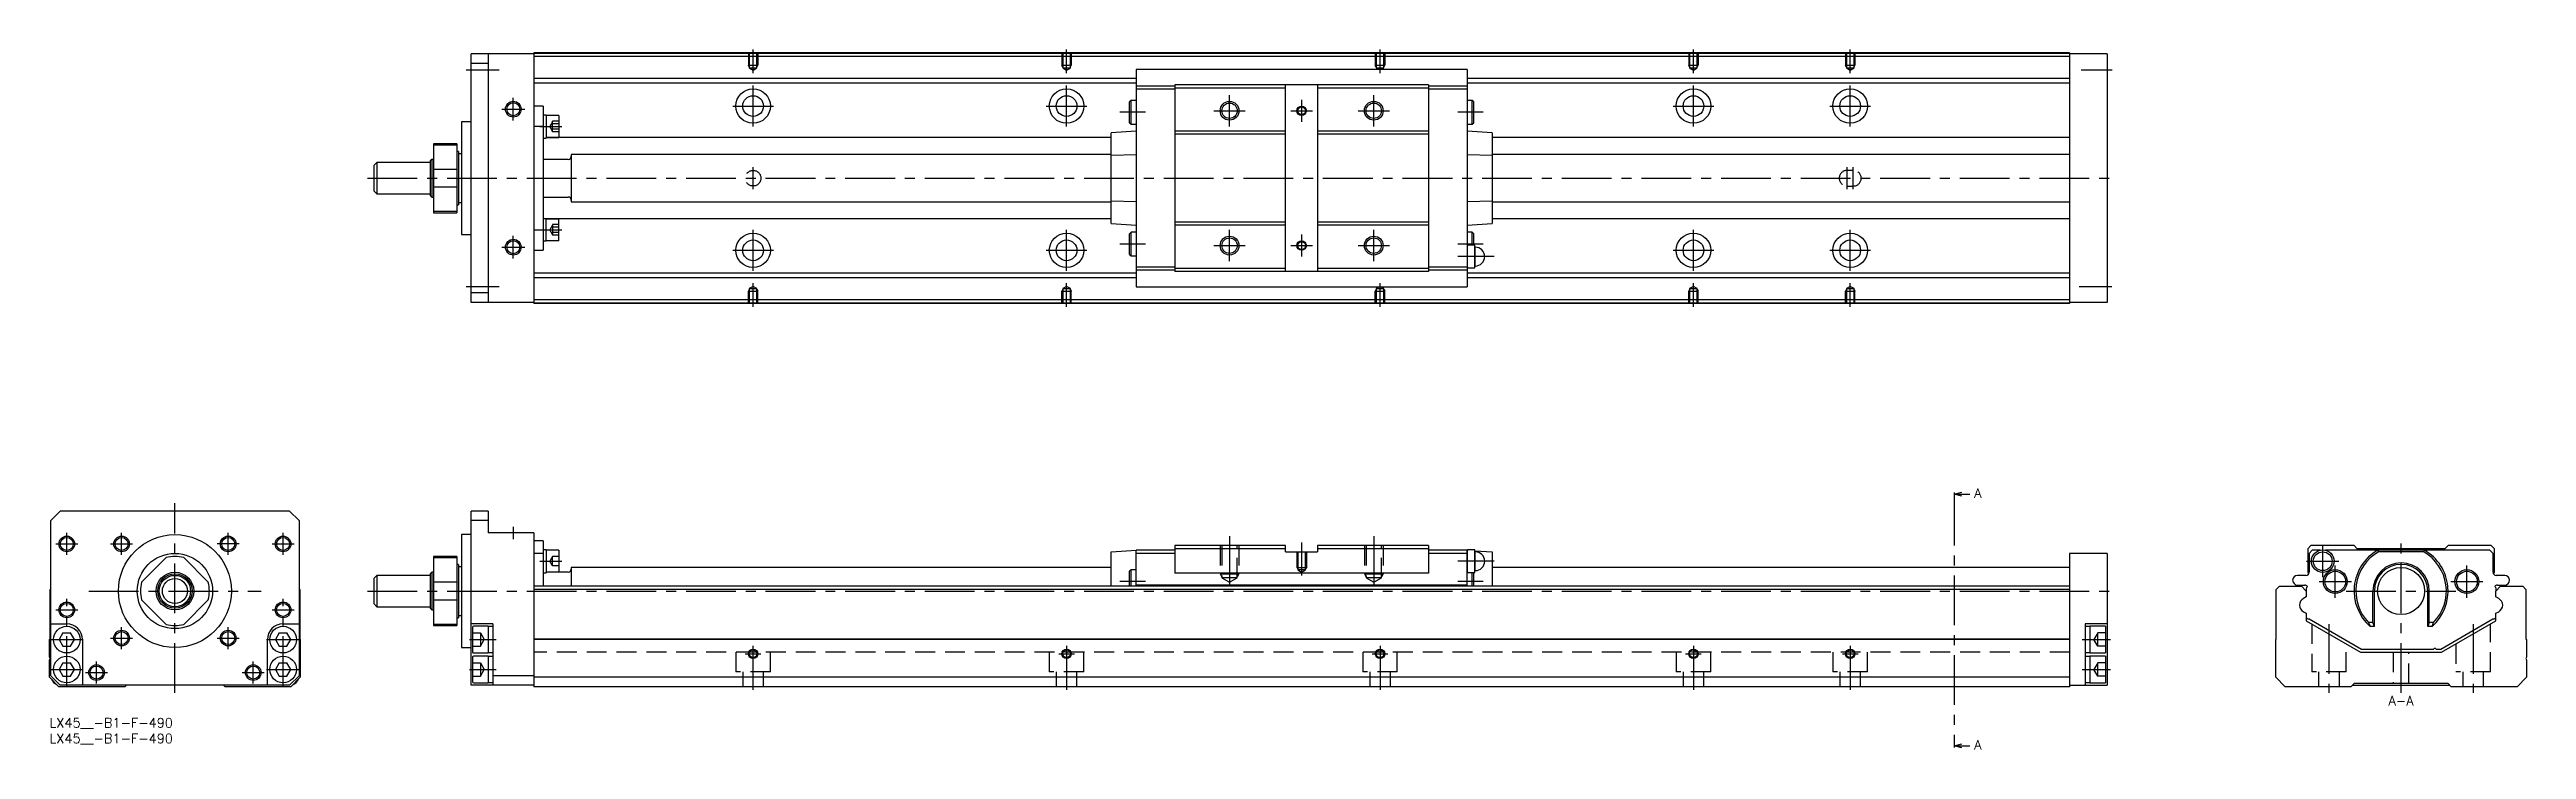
# Model space of a CAD drawing. Extents: x 0 to 790, y -10 to 213.
import ezdxf

# ---------------------------------------------------------------- set-up
doc = ezdxf.new("R2010")
doc.units = 0
doc.header["$LTSCALE"] = 0.5
doc.linetypes.add('CENTER', pattern=[50.8, 31.75, -6.35, 6.35, -6.35])
doc.linetypes.add('DASHED', pattern=[19.05, 12.7, -6.35])
for name, color, linetype in [('MSM_CENTER', 1, 'CENTER'), ('MSM_CONTINUOUS', 7, 'CONTINUOUS'), ('MSM_DASHED', 4, 'DASHED'), ('MSM_NARROW', 5, 'CONTINUOUS'), ('MSM_PART_NUMBER', 7, 'CONTINUOUS')]:
    doc.layers.add(name, color=color, linetype=linetype)
doc.styles.get("Standard").update_dxf_attribs({"font": 'txt.shx', "height": 3, "bigfont": 'bigfont.shx'})

# ---------------------------------------------------------------- blocks, each defined once
blk = doc.blocks.new('*U2')
at = {"layer": 'MSM_PART_NUMBER'}
blk.add_text('LX45__-B1-F-490', height=3, dxfattribs=at).set_placement((0, -3))
blk = doc.blocks.new('*U3')
at = {"layer": 'MSM_PART_NUMBER'}
blk.add_text('LX45__-B1-F-490', height=3, dxfattribs=at).set_placement((0, -8))

msp = doc.modelspace()

# ---------------------------------------------------------------- linework, layer by layer
at = {"layer": 'MSM_CENTER'}
for p, q in [((132.96, 206.62), (143.46, 206.62)), ((224.46, 205.61), (224.46, 213.12)), ((324.46, 205.61), (324.46, 213.12)), ((424.46, 205.61), (424.46, 213.12)), ((524.46, 205.61), (524.46, 213.12)), ((574.46, 205.61), (574.46, 213.12)), ((648.13, 206.62), (658.08, 206.62)), ((147.96, 190.5), (147.96, 197.75)), ((224.46, 188.62), (224.46, 201.62)), ((324.46, 188.62), (324.46, 201.62)), ((376.46, 188.62), (376.46, 198.62)), ((422.46, 188.62), (422.46, 198.62)), ((524.46, 188.62), (524.46, 201.62)), ((574.46, 188.62), (574.46, 201.62)), ((144.33, 194.12), (151.58, 194.12)), ((217.96, 195.12), (230.95, 195.12)), ((317.96, 195.12), (330.96, 195.12)), ((349.66, 193.12), (341.45, 193.12)), ((371.46, 193.62), (381.46, 193.62)), ((395.96, 193.62), (402.96, 193.62)), ((399.46, 197.12), (399.46, 190.12)), ((417.46, 193.62), (427.46, 193.62)), ((457.36, 193.12), (449.26, 193.12)), ((517.96, 195.12), (530.96, 195.12)), ((567.96, 195.12), (580.96, 195.12)), ((156.46, 188.58), (163.46, 188.58)), ((224.46, 168.62), (224.46, 175.62)), ((573.46, 168.62), (573.46, 175.62)), ((575.46, 168.62), (575.46, 175.62)), ((101.46, 172.12), (658.46, 172.12)), ((147.96, 146.5), (147.96, 153.75)), ((156.46, 155.67), (163.46, 155.67)), ((224.46, 142.62), (224.46, 155.62)), ((324.46, 142.62), (324.46, 155.62)), ((349.66, 151.12), (341.45, 151.12)), ((371.46, 150.62), (381.46, 150.62)), ((376.46, 145.62), (376.46, 155.62)), ((395.96, 150.62), (402.96, 150.62)), ((399.46, 154.12), (399.46, 147.12)), ((417.46, 150.62), (427.46, 150.62)), ((422.46, 145.62), (422.46, 155.62)), ((457.36, 151.12), (449.26, 151.12)), ((524.46, 142.62), (524.46, 155.62)), ((574.46, 142.62), (574.46, 155.62)), ((144.33, 150.12), (151.58, 150.12)), ((217.96, 149.12), (230.96, 149.12)), ((317.96, 149.12), (330.96, 149.12)), ((460.86, 147.12), (449.26, 147.12)), ((517.96, 149.12), (530.96, 149.12)), ((567.96, 149.12), (580.96, 149.12)), ((132.96, 137.62), (143.46, 137.62)), ((224.46, 131.12), (224.46, 138.63)), ((324.46, 131.12), (324.46, 138.63)), ((424.46, 131.12), (424.46, 138.63)), ((524.46, 131.12), (524.46, 138.63)), ((574.46, 131.12), (574.46, 138.63)), ((647.46, 137.62), (657.96, 137.62)), ((40, 8), (40, 68.5)), ((607.62, 70.87), (607.62, -8.37)), ((2, 55.5), (9, 55.5)), ((5.5, 52), (5.5, 59)), ((19.5, 55.5), (26.5, 55.5)), ((23, 52), (23, 59)), ((60.5, 55.5), (53.5, 55.5)), ((57, 52), (57, 59)), ((71, 55.5), (78, 55.5)), ((74.5, 52), (74.5, 59)), ((147.96, 61), (147.96, 57)), ((376.46, 58), (376.46, 40.3)), ((399.46, 56), (399.46, 45.5)), ((422.46, 58), (422.46, 40.3)), ((750.21, 8), (750.21, 56)), ((156.46, 50), (163.46, 50)), ((460.86, 50), (449.26, 50)), ((720.08, 50), (730.34, 50)), ((725.21, 44.87), (725.21, 55.13)), ((729.21, 38.37), (729.21, 48.63)), ((771.21, 38.37), (771.21, 48.63)), ((12.5, 40.5), (67.5, 40.5)), ((101.46, 40.5), (658.46, 40.5)), ((349.66, 43.5), (341.45, 43.5)), ((457.36, 43.5), (449.26, 43.5)), ((724.08, 43.5), (734.34, 43.5)), ((732.71, 40.5), (767.71, 40.5)), ((766.08, 43.5), (776.34, 43.5)), ((2, 34.5), (9, 34.5)), ((5.5, 10.25), (5.5, 38)), ((71, 34.5), (78, 34.5)), ((74.5, 10.25), (74.5, 38)), ((0.25, 25), (10.75, 25)), ((19.5, 25.5), (26.5, 25.5)), ((23, 22), (23, 29)), ((53.5, 25.5), (60.5, 25.5)), ((57, 22), (57, 29)), ((69.25, 25), (79.75, 25)), ((133.96, 25), (142.46, 25)), ((648.46, 25), (657.46, 25)), ((727.21, 29.97), (727.21, 8)), ((773.21, 29.97), (773.21, 8)), ((15, 11), (15, 18)), ((65, 11), (65, 18)), ((221.96, 20.5), (226.96, 20.5)), ((224.46, 9), (224.46, 23)), ((321.96, 20.5), (326.96, 20.5)), ((324.46, 23), (324.46, 9)), ((421.96, 20.5), (426.96, 20.5)), ((424.46, 23), (424.46, 9)), ((521.96, 20.5), (526.96, 20.5)), ((524.46, 23), (524.46, 9)), ((571.96, 20.5), (576.96, 20.5)), ((574.46, 23), (574.46, 9)), ((0.25, 15.5), (10.75, 15.5)), ((11.5, 14.5), (18.5, 14.5)), ((61.5, 14.5), (68.5, 14.5)), ((69.25, 15.5), (79.75, 15.5)), ((133.96, 15.5), (142.46, 15.5)), ((648.46, 15.5), (657.46, 15.5))]:
    msp.add_line(p, q, dxfattribs=at)
at = {"layer": 'MSM_CONTINUOUS'}
for p, q in [((154.46, 211.72), (134.46, 211.72)), ((134.46, 132.52), (134.46, 211.72)), ((139.96, 208.72), (134.46, 208.72)), ((139.96, 211.72), (139.96, 132.52)), ((644.46, 212.12), (154.46, 212.12)), ((154.46, 212.12), (154.46, 132.12)), ((644.46, 211.92), (154.46, 211.92)), ((644.46, 210.92), (154.46, 210.92)), ((452.26, 206.72), (346.66, 206.72)), ((346.66, 206.72), (346.66, 137.52)), ((452.26, 206.72), (452.26, 137.52)), ((644.46, 212.12), (644.46, 132.12)), ((656.46, 211.72), (644.46, 211.72)), ((656.46, 211.72), (656.46, 132.52)), ((346.66, 203.87), (154.46, 203.87)), ((346.66, 202.37), (154.46, 202.37)), ((358.96, 201.47), (346.66, 201.47)), ((358.96, 200.47), (346.66, 200.47)), ((439.96, 201.87), (358.96, 201.87)), ((358.96, 201.87), (358.96, 142.37)), ((394.36, 200.87), (358.96, 200.87)), ((394.36, 142.37), (394.36, 201.87)), ((404.56, 201.87), (404.56, 142.37)), ((439.96, 200.87), (404.56, 200.87)), ((439.96, 201.87), (439.96, 142.37)), ((452.26, 201.47), (439.96, 201.47)), ((452.26, 200.47), (439.96, 200.47)), ((644.46, 203.87), (452.26, 203.87)), ((644.46, 202.37), (452.26, 202.37)), ((131.46, 190.12), (131.46, 154.12)), ((134.46, 190.12), (131.46, 190.12)), ((157.46, 195.12), (154.46, 195.12)), ((157.46, 195.12), (157.46, 149.12)), ((158.46, 192.23), (157.46, 192.23)), ((158.46, 192.23), (158.46, 184.93)), ((162.46, 192.08), (158.46, 192.08)), ((162.46, 192.08), (162.46, 185.08)), ((345.06, 196.92), (344.56, 196.42)), ((344.56, 189.82), (344.56, 196.42)), ((344.56, 189.82), (345.06, 189.32)), ((345.06, 189.32), (345.06, 196.92)), ((346.66, 196.92), (345.06, 196.92)), ((453.86, 196.92), (452.26, 196.92)), ((454.36, 196.42), (453.86, 196.92)), ((453.86, 189.32), (453.86, 196.92)), ((453.86, 189.32), (454.36, 189.82)), ((454.36, 189.82), (454.36, 196.42)), ((129.96, 183.12), (122.46, 183.12)), ((122.46, 183.12), (122.46, 161.12)), ((122.46, 182.76), (129.96, 182.76)), ((129.96, 183.12), (129.96, 161.12)), ((157.46, 188.65), (154.46, 188.65)), ((157.46, 184.93), (158.46, 184.93)), ((158.46, 185.08), (162.46, 185.08)), ((338.66, 185.05), (158.46, 185.05)), ((346.66, 187.12), (338.66, 186.57)), ((338.66, 157.68), (338.66, 186.57)), ((345.06, 189.32), (346.66, 189.32)), ((394.36, 187.12), (358.96, 187.12)), ((394.36, 186.12), (358.96, 186.12)), ((439.96, 187.12), (404.56, 187.12)), ((439.96, 186.12), (404.56, 186.12)), ((452.26, 189.32), (453.86, 189.32)), ((460.26, 186.57), (452.26, 187.12)), ((460.26, 186.57), (460.26, 157.68)), ((644.46, 185.05), (460.26, 185.05)), ((104.46, 177.12), (103.46, 176.12)), ((103.46, 176.12), (103.46, 168.12)), ((121.46, 177.12), (104.46, 177.12)), ((104.46, 177.12), (104.46, 167.12)), ((121.96, 178.12), (121.46, 177.62)), ((121.46, 177.62), (121.46, 166.62)), ((122.46, 178.12), (121.96, 178.12)), ((121.96, 178.12), (121.96, 166.12)), ((129.96, 174.92), (122.46, 174.92)), ((130.46, 180.62), (129.96, 180.62)), ((130.46, 180.62), (130.46, 163.62)), ((131.46, 179.87), (130.46, 179.87)), ((165.46, 178.12), (157.46, 178.12)), ((166.46, 179.62), (166.46, 164.62)), ((338.66, 179.62), (166.46, 179.62)), ((346.66, 179.61), (338.66, 179.36)), ((460.26, 179.36), (452.26, 179.61)), ((644.46, 179.62), (460.26, 179.62)), ((103.46, 168.12), (104.46, 167.12)), ((104.46, 167.12), (121.46, 167.12)), ((121.46, 166.62), (121.96, 166.12)), ((121.96, 166.12), (122.46, 166.12)), ((122.46, 169.33), (129.96, 169.33)), ((157.46, 166.12), (165.46, 166.12)), ((129.96, 161.49), (122.46, 161.49)), ((122.46, 161.12), (129.96, 161.12)), ((129.96, 163.62), (130.46, 163.62)), ((130.46, 164.37), (131.46, 164.37)), ((157.46, 159.32), (158.46, 159.32)), ((158.46, 152.02), (158.46, 159.32)), ((338.66, 159.2), (158.46, 159.2)), ((158.46, 159.17), (162.46, 159.17)), ((162.46, 152.17), (162.46, 159.17)), ((166.46, 164.62), (338.66, 164.62)), ((338.66, 164.89), (346.66, 164.64)), ((394.36, 158.12), (358.96, 158.12)), ((439.96, 158.12), (404.56, 158.12)), ((452.26, 164.64), (460.26, 164.89)), ((460.26, 164.62), (644.46, 164.62)), ((644.46, 159.2), (460.26, 159.2)), ((131.46, 154.12), (134.46, 154.12)), ((157.46, 155.6), (154.46, 155.6)), ((158.46, 152.02), (157.46, 152.02)), ((162.46, 152.17), (158.46, 152.17)), ((338.66, 157.68), (346.66, 157.12)), ((345.06, 154.92), (344.56, 154.42)), ((344.56, 147.82), (344.56, 154.42)), ((345.06, 147.32), (345.06, 154.92)), ((346.66, 154.92), (345.06, 154.92)), ((394.36, 157.12), (358.96, 157.12)), ((439.96, 157.12), (404.56, 157.12)), ((452.26, 157.12), (460.26, 157.68)), ((453.86, 154.92), (452.26, 154.92)), ((452.42, 150.72), (452.26, 150.12)), ((452.42, 143.52), (452.42, 150.72)), ((454.7, 150.72), (452.42, 150.72)), ((454.36, 154.42), (453.86, 154.92)), ((453.86, 150.72), (453.86, 154.92)), ((454.36, 150.72), (454.36, 154.42)), ((454.7, 143.52), (454.7, 150.72)), ((454.86, 150.12), (454.7, 150.72)), ((154.46, 149.12), (157.46, 149.12)), ((344.56, 147.82), (345.06, 147.32)), ((345.06, 147.32), (346.66, 147.32)), ((358.96, 143.77), (346.66, 143.77)), ((358.96, 142.77), (346.66, 142.77)), ((394.36, 143.37), (358.96, 143.37)), ((439.96, 142.37), (358.96, 142.37)), ((439.96, 143.37), (404.56, 143.37)), ((452.26, 143.77), (439.96, 143.77)), ((452.26, 142.77), (439.96, 142.77)), ((452.26, 144.12), (452.42, 143.52)), ((452.42, 143.52), (454.7, 143.52)), ((454.7, 143.52), (454.86, 144.12)), ((454.86, 144.12), (454.86, 150.12)), ((139.96, 135.52), (134.46, 135.52)), ((346.66, 141.87), (154.46, 141.87)), ((346.66, 140.37), (154.46, 140.37)), ((346.66, 137.52), (452.26, 137.52)), ((644.46, 141.87), (452.26, 141.87)), ((644.46, 140.37), (452.26, 140.37)), ((154.46, 132.52), (134.46, 132.52)), ((644.46, 133.32), (154.46, 133.32)), ((644.46, 132.32), (154.46, 132.32)), ((644.46, 132.12), (154.46, 132.12)), ((656.46, 132.52), (644.46, 132.52)), ((607.62, 71.37), (610.12, 72.04)), ((607.62, 71.87), (607.62, 70.87)), ((607.62, 71.37), (612.62, 71.37)), ((610.12, 70.7), (607.62, 71.37)), ((3.4, 66), (0.4, 63)), ((76.6, 66), (3.4, 66)), ((79.6, 63), (76.6, 66)), ((139.96, 66), (134.46, 66)), ((134.46, 10.5), (134.46, 66)), ((139.96, 66), (139.96, 59)), ((0.4, 13.5), (0.4, 63)), ((79.6, 63), (79.6, 13.5)), ((134.46, 58.5), (131.46, 58.5)), ((131.46, 58.5), (131.46, 22.5)), ((139.96, 63), (134.46, 63)), ((154.46, 59), (139.96, 59)), ((154.46, 59), (154.46, 10)), ((157.46, 56.5), (154.46, 56.5)), ((157.46, 56.5), (157.46, 42)), ((37.2, 51.14), (29.36, 43.3)), ((50.64, 43.3), (42.8, 51.14)), ((129.96, 51.5), (122.46, 51.5)), ((122.46, 51.5), (122.46, 29.5)), ((122.46, 51.14), (129.96, 51.14)), ((129.96, 51.5), (129.96, 29.5)), ((130.46, 49), (129.96, 49)), ((130.46, 49), (130.46, 32)), ((131.46, 48.25), (130.46, 48.25)), ((157.46, 52.5), (154.46, 52.5)), ((158.46, 53.65), (157.46, 53.65)), ((158.46, 53.65), (158.46, 46.35)), ((162.46, 53.5), (158.46, 53.5)), ((162.46, 53.5), (162.46, 46.5)), ((166.46, 48), (166.46, 42)), ((338.66, 48), (166.46, 48)), ((338.66, 53), (346.66, 53.5)), ((338.66, 42), (338.66, 53)), ((358.96, 53.5), (346.66, 53.5)), ((346.66, 42), (346.66, 53.5)), ((358.96, 52.5), (346.66, 52.5)), ((394.36, 55), (358.96, 55)), ((358.96, 55), (358.96, 46.15)), ((394.36, 54), (358.96, 54)), ((394.36, 53), (394.36, 55)), ((394.36, 53), (404.56, 53)), ((404.56, 55), (404.56, 53)), ((439.96, 55), (404.56, 55)), ((439.96, 54), (404.56, 54)), ((439.96, 55), (439.96, 46.15)), ((452.26, 53.5), (439.96, 53.5)), ((452.26, 52.5), (439.96, 52.5)), ((452.42, 53.6), (452.26, 53)), ((452.26, 53.5), (452.39, 53.49)), ((452.26, 42), (452.26, 53.5)), ((452.42, 46.4), (452.42, 53.6)), ((454.7, 53.6), (452.42, 53.6)), ((454.86, 53), (454.7, 53.6)), ((454.7, 46.4), (454.7, 53.6)), ((454.77, 53.34), (460.26, 53)), ((454.86, 47), (454.86, 53)), ((460.26, 53), (460.26, 42)), ((644.46, 48), (460.26, 48)), ((656.46, 52.5), (644.46, 52.5)), ((644.46, 52.5), (644.46, 10)), ((656.46, 52.5), (656.46, 10.5)), ((721.46, 55), (720.46, 54)), ((720.46, 54), (720.46, 46.62)), ((721.86, 53.5), (720.86, 52.5)), ((720.86, 52.5), (720.86, 46.5)), ((735.21, 55), (721.46, 55)), ((724.37, 53.5), (721.86, 53.5)), ((778.56, 53.5), (726.05, 53.5)), ((736.21, 54), (735.21, 55)), ((764.21, 54), (736.21, 54)), ((742.73, 53.5), (742.98, 53)), ((757.44, 53), (742.98, 53)), ((757.44, 53), (757.69, 53.5)), ((765.21, 55), (764.21, 54)), ((778.96, 55), (765.21, 55)), ((779.56, 52.5), (778.56, 53.5)), ((779.96, 54), (778.96, 55)), ((779.56, 46.5), (779.56, 52.5)), ((779.96, 46.62), (779.96, 54)), ((0.2, 41), (0.4, 41.2)), ((0.2, 25.2), (0.2, 41)), ((79.6, 41.2), (79.8, 41)), ((79.8, 41), (79.8, 25.2)), ((104.46, 45.5), (103.46, 44.5)), ((103.46, 44.5), (103.46, 36.5)), ((121.46, 45.5), (104.46, 45.5)), ((104.46, 45.5), (104.46, 35.5)), ((121.96, 46.5), (121.46, 46)), ((121.46, 46), (121.46, 35)), ((122.46, 46.5), (121.96, 46.5)), ((121.96, 46.5), (121.96, 34.5)), ((129.96, 43.3), (122.46, 43.3)), ((644.46, 42), (154.46, 42)), ((644.46, 41), (154.46, 41)), ((157.46, 46.35), (158.46, 46.35)), ((165.46, 46.5), (158.46, 46.5)), ((345.06, 47.3), (344.56, 46.8)), ((344.56, 42), (344.56, 46.8)), ((345.06, 42), (345.06, 47.3)), ((346.66, 47.3), (345.06, 47.3)), ((452.26, 42.4), (346.66, 42.4)), ((439.96, 46.15), (358.96, 46.15)), ((452.26, 47), (452.42, 46.4)), ((452.42, 46.4), (454.7, 46.4)), ((453.86, 42), (453.86, 46.4)), ((454.36, 42), (454.36, 46.4)), ((454.7, 46.4), (454.86, 47)), ((710.41, 41), (711.41, 42)), ((710.41, 25.2), (710.41, 41)), ((711.41, 42), (718.46, 42)), ((719.86, 45.5), (717.16, 45.5)), ((717.16, 42.4), (719.46, 42.4)), ((718.46, 42), (719.96, 40.5)), ((719.91, 41.2), (719.91, 40.55)), ((719.96, 40.5), (719.96, 38.61)), ((741.21, 30.44), (741.21, 40.5)), ((741.71, 29.22), (741.71, 40.5)), ((758.71, 29.22), (758.71, 40.5)), ((759.21, 30.44), (759.21, 40.5)), ((780.46, 40.5), (781.96, 42)), ((780.46, 38.61), (780.46, 40.5)), ((780.51, 40.55), (780.51, 41.2)), ((783.26, 45.5), (780.56, 45.5)), ((780.96, 42.4), (783.26, 42.4)), ((781.96, 42), (789.01, 42)), ((789.01, 42), (790.01, 41)), ((790.01, 41), (790.01, 25.2)), ((29.36, 37.7), (37.2, 29.86)), ((42.8, 29.86), (50.64, 37.7)), ((103.46, 36.5), (104.46, 35.5)), ((104.46, 35.5), (121.46, 35.5)), ((121.46, 35), (121.96, 34.5)), ((121.96, 34.5), (122.46, 34.5)), ((122.46, 37.7), (129.96, 37.7)), ((129.96, 32), (130.46, 32)), ((130.46, 32.75), (131.46, 32.75)), ((719.96, 38.61), (719.06, 38.1)), ((719.06, 33.9), (719.96, 33.39)), ((719.96, 33.39), (719.96, 31)), ((781.35, 38.1), (780.46, 38.61)), ((780.46, 33.39), (781.35, 33.9)), ((780.46, 31), (780.46, 33.39)), ((0, 25), (0.2, 25.2)), ((0, 19.4), (0, 25)), ((0.4, 30), (5.5, 30)), ((4.27, 27.12), (3.05, 25)), ((3.05, 25), (4.27, 22.88)), ((4.27, 27.12), (6.73, 27.12)), ((7.95, 25), (6.73, 27.12)), ((6.73, 22.88), (7.95, 25)), ((10.5, 25), (10.5, 10.5)), ((69.5, 10.5), (69.5, 25)), ((73.27, 27.12), (72.05, 25)), ((72.05, 25), (73.27, 22.88)), ((73.27, 27.12), (75.73, 27.12)), ((74.5, 30), (79.6, 30)), ((76.95, 25), (75.73, 27.12)), ((75.73, 22.88), (76.95, 25)), ((79.8, 25.2), (80, 25)), ((80, 25), (80, 13)), ((129.96, 29.86), (122.46, 29.86)), ((122.46, 29.5), (129.96, 29.5)), ((141.46, 30), (134.46, 30)), ((134.96, 29), (134.96, 21)), ((139.96, 29.25), (135.21, 29.25)), ((139.96, 29.25), (139.96, 20.75)), ((141.46, 29.15), (139.96, 29.15)), ((141.46, 30), (141.46, 10.5)), ((644.46, 25.2), (154.46, 25.2)), ((644.46, 25), (154.46, 25)), ((656.46, 30), (649.46, 30)), ((649.46, 30), (649.46, 10.5)), ((650.96, 29.15), (649.46, 29.15)), ((655.96, 29.25), (650.96, 29.25)), ((650.96, 29.25), (650.96, 20.75)), ((655.96, 29.25), (655.96, 20.75)), ((710.21, 25), (710.41, 25.2)), ((710.21, 13), (710.21, 25)), ((719.96, 31), (737.28, 21)), ((720.71, 31.61), (720.91, 31.61)), ((720.91, 31.61), (737.55, 22)), ((741.21, 30.44), (739.85, 30.44)), ((741.71, 29.22), (740.32, 29.22)), ((741.71, 29.22), (741.21, 30.44)), ((759.21, 30.44), (758.71, 29.22)), ((760.1, 29.22), (758.71, 29.22)), ((760.57, 30.44), (759.21, 30.44)), ((762.87, 22), (779.51, 31.61)), ((763.14, 21), (780.46, 31)), ((779.51, 31.61), (779.71, 31.61)), ((790.01, 25.2), (790.21, 25)), ((790.21, 25), (790.21, 19.4)), ((0, 13), (0, 18.6)), ((4.27, 17.62), (3.05, 15.5)), ((4.27, 22.88), (6.73, 22.88)), ((4.27, 17.62), (6.73, 17.62)), ((7.95, 15.5), (6.73, 17.62)), ((73.27, 17.62), (72.05, 15.5)), ((73.27, 22.88), (75.73, 22.88)), ((73.27, 17.62), (75.73, 17.62)), ((76.95, 15.5), (75.73, 17.62)), ((131.46, 22.5), (134.46, 22.5)), ((134.96, 19.5), (134.96, 11.5)), ((135.21, 20.75), (139.96, 20.75)), ((139.96, 19.75), (135.21, 19.75)), ((139.96, 20.85), (141.46, 20.85)), ((139.96, 19.75), (139.96, 11.25)), ((141.46, 19.65), (139.96, 19.65)), ((649.46, 20.85), (650.96, 20.85)), ((650.96, 19.65), (649.46, 19.65)), ((650.96, 20.75), (655.96, 20.75)), ((655.96, 19.75), (650.96, 19.75)), ((650.96, 19.75), (650.96, 11.25)), ((655.96, 19.75), (655.96, 11.25)), ((737.28, 21), (763.14, 21)), ((737.55, 22), (760.56, 22)), ((761.36, 22), (762.87, 22)), ((790.21, 18.6), (790.21, 13)), ((3, 10), (0, 13)), ((3.4, 10.5), (0.4, 13.5)), ((24, 10), (3, 10)), ((3.05, 15.5), (4.27, 13.38)), ((76.6, 10.5), (3.4, 10.5)), ((4.27, 13.38), (6.73, 13.38)), ((6.73, 13.38), (7.95, 15.5)), ((24.5, 10.5), (24, 10)), ((56, 10), (55.5, 10.5)), ((77, 10), (56, 10)), ((72.05, 15.5), (73.27, 13.38)), ((73.27, 13.38), (75.73, 13.38)), ((75.73, 13.38), (76.95, 15.5)), ((79.6, 13.5), (76.6, 10.5)), ((80, 13), (77, 10)), ((154.46, 10.5), (134.46, 10.5)), ((135.21, 11.25), (139.96, 11.25)), ((139.96, 11.35), (141.46, 11.35)), ((154.46, 13.5), (141.46, 13.5)), ((644.46, 13), (154.46, 13)), ((644.46, 10), (154.46, 10)), ((644.46, 10.5), (656.46, 10.5)), ((649.46, 11.35), (650.96, 11.35)), ((650.96, 11.25), (655.96, 11.25)), ((713.21, 10), (710.21, 13)), ((734.21, 10), (713.21, 10)), ((735.21, 11), (734.21, 10)), ((734.71, 10.5), (765.71, 10.5)), ((765.21, 11), (735.21, 11)), ((766.21, 10), (765.21, 11)), ((787.21, 10), (766.21, 10)), ((790.21, 13), (787.21, 10)), ((607.62, -8.87), (610.12, -8.2)), ((607.62, -8.37), (607.62, -9.37)), ((607.62, -8.87), (612.62, -8.87)), ((610.12, -9.54), (607.62, -8.87))]:
    msp.add_line(p, q, dxfattribs=at)
for centre, radius in [((224.46, 195.12), 5.5), ((224.46, 195.12), 3.3), ((324.46, 195.12), 5.5), ((324.46, 195.12), 3.3), ((524.46, 195.12), 5.5), ((524.46, 195.12), 3.3), ((574.46, 195.12), 5.5), ((574.46, 195.12), 3.3), ((147.96, 194.12), 2.07), ((376.46, 193.62), 2.46), ((399.46, 193.62), 1.23), ((422.46, 193.62), 2.46), ((147.96, 150.12), 2.07), ((224.46, 149.12), 5.5), ((224.46, 149.12), 3.3), ((324.46, 149.12), 5.5), ((324.46, 149.12), 3.3), ((376.46, 150.62), 2.46), ((399.46, 150.62), 1.23), ((422.46, 150.62), 2.46), ((524.46, 149.12), 5.5), ((524.46, 149.12), 3.3), ((574.46, 149.12), 5.5), ((574.46, 149.12), 3.3), ((5.5, 55.5), 2.07), ((23, 55.5), 2.07), ((40, 40.5), 18), ((57, 55.5), 2.07), ((74.5, 55.5), 2.07), ((40, 40.5), 12), ((725.21, 50), 3.6), ((725.21, 50), 3), ((750.21, 40.5), 7.5), ((40, 40.5), 6), ((40, 40.5), 5.5), ((40, 40.5), 5), ((40, 40.5), 4), ((729.21, 43.5), 3.8), ((729.21, 43.5), 3.3), ((771.21, 43.5), 3.8), ((771.21, 43.5), 3.3), ((5.5, 34.5), 2.07), ((74.5, 34.5), 2.07), ((5.5, 25), 4.25), ((23, 25.5), 2.07), ((57, 25.5), 2.07), ((74.5, 25), 4.25), ((5.5, 15.5), 4.25), ((15, 14.5), 2.07), ((65, 14.5), 2.07), ((74.5, 15.5), 4.25), ((224.46, 20.5), 1.23), ((324.46, 20.5), 1.23), ((424.46, 20.5), 1.23), ((524.46, 20.5), 1.23), ((574.46, 20.5), 1.23)]:
    msp.add_circle(centre, radius, dxfattribs=at)
for centre, radius, start, end in [((165.46, 179.12), 1, 270, 0), ((165.46, 165.12), 1, 0, 90), ((454.86, 147.12), 3, 270, 90), ((40, 40.5), 11, 75.27264, 104.72736), ((165.46, 47.5), 1, 270, 0), ((454.86, 50), 3, 270, 90), ((750.21, 40.5), 15, 119.92643, 228.76392), ((750.21, 40.5), 14.44, 120.05097, 224.15139), ((750.21, 40.5), 9, 0, 180), ((750.21, 40.5), 8.5, 0, 180), ((750.21, 40.5), 14.44, 315.84861, 59.94903), ((750.21, 40.5), 15, 311.23608, 60.07357), ((40, 40.5), 11, 165.27264, 194.72736), ((40, 40.5), 11, 345.27264, 14.72736), ((717.16, 43.95), 1.55, 90, 270), ((719.46, 41.4), 1, 30.09191, 90), ((719.86, 46.5), 1, 270, 0), ((720.71, 41.2), 0.8, 118.74892, 180), ((720.96, 46.62), 0.5, 180, 251.07258), ((780.56, 46.5), 1, 180, 270), ((779.46, 46.62), 0.5, 289.00551, 0), ((780.96, 41.4), 1, 90, 149.90809), ((779.71, 41.2), 0.8, 0, 61.25108), ((783.26, 43.95), 1.55, 270, 90), ((720.36, 35.85), 2.6, 120.00003, 176.58933), ((720.36, 36.15), 2.6, 183.41067, 239.99996), ((720.71, 32.41), 0.8, 200.37237, 270), ((779.71, 32.41), 0.8, 270, 339.63587), ((780.05, 35.85), 2.6, 3.41067, 59.99996), ((780.05, 36.15), 2.6, 300.00004, 356.58933), ((5.5, 25), 5, 0, 90), ((40, 40.5), 11, 255.27264, 284.72736), ((74.5, 25), 5, 90, 180), ((135.21, 29), 0.25, 90, 180), ((752.43, 34.62), 13.26, 198.36858, 204.03004), ((747.92, 34.65), 13.33, 335.98509, 341.61629), ((-0.3, 19), 0.5, 306.8699, 53.1301), ((135.21, 21), 0.25, 180, 270), ((135.21, 19.5), 0.25, 90, 180), ((760.96, 21.7), 0.5, 36.8699, 143.1301), ((790.51, 19), 0.5, 126.8699, 233.1301), ((3.4, 13.5), 3, 201.81505, 248.18495), ((76.6, 13.5), 3, 291.81368, 338.18632), ((135.21, 11.5), 0.25, 180, 270)]:
    msp.add_arc(centre, radius, start, end, dxfattribs=at)
at = {"layer": 'MSM_DASHED'}
for p, q in [((222.96, 212.12), (222.96, 208.12)), ((222.96, 208.12), (225.96, 208.12)), ((223.23, 207.66), (222.96, 208.12)), ((223.23, 212.12), (223.23, 207.32)), ((223.23, 207.32), (224.46, 206.61)), ((223.23, 207.32), (225.69, 207.32)), ((224.46, 206.61), (225.69, 207.32)), ((225.69, 207.32), (225.69, 212.12)), ((225.69, 207.66), (225.96, 208.12)), ((225.96, 212.12), (225.96, 208.12)), ((322.96, 212.12), (322.96, 208.12)), ((322.96, 208.12), (325.96, 208.12)), ((323.23, 207.66), (322.96, 208.12)), ((323.23, 212.12), (323.23, 207.32)), ((323.23, 207.32), (324.46, 206.61)), ((323.23, 207.32), (325.69, 207.32)), ((324.46, 206.61), (325.69, 207.32)), ((325.69, 207.32), (325.69, 212.12)), ((325.69, 207.66), (325.96, 208.12)), ((325.96, 212.12), (325.96, 208.12)), ((422.96, 212.12), (422.96, 208.12)), ((422.96, 208.12), (425.96, 208.12)), ((423.23, 207.66), (422.96, 208.12)), ((423.23, 212.12), (423.23, 207.32)), ((423.23, 207.32), (424.27, 206.72)), ((423.23, 207.32), (425.69, 207.32)), ((424.65, 206.72), (425.69, 207.32)), ((425.69, 207.32), (425.69, 212.12)), ((425.69, 207.66), (425.96, 208.12)), ((425.96, 212.12), (425.96, 208.12)), ((522.96, 212.12), (522.96, 208.12)), ((522.96, 208.12), (525.96, 208.12)), ((523.23, 207.66), (522.96, 208.12)), ((523.23, 212.12), (523.23, 207.32)), ((523.23, 207.32), (524.46, 206.61)), ((523.23, 207.32), (525.69, 207.32)), ((524.46, 206.61), (525.69, 207.32)), ((525.69, 207.32), (525.69, 212.12)), ((525.69, 207.66), (525.96, 208.12)), ((525.96, 212.12), (525.96, 208.12)), ((572.96, 212.12), (572.96, 208.12)), ((572.96, 208.12), (575.96, 208.12)), ((573.23, 207.66), (572.96, 208.12)), ((573.23, 212.12), (573.23, 207.32)), ((573.23, 207.32), (574.46, 206.61)), ((573.23, 207.32), (575.69, 207.32)), ((574.46, 206.61), (575.69, 207.32)), ((575.69, 207.32), (575.69, 212.12)), ((575.69, 207.66), (575.96, 208.12)), ((575.96, 212.12), (575.96, 208.12)), ((160.46, 190.08), (159.59, 188.58)), ((160.46, 186.85), (160.46, 190.31)), ((162.46, 190.31), (160.46, 190.31)), ((160.46, 187.08), (159.59, 188.58)), ((162.46, 189.45), (160.46, 189.45)), ((162.46, 187.71), (160.46, 187.71)), ((162.46, 186.85), (160.46, 186.85)), ((575.46, 174.62), (573.46, 174.62)), ((573.46, 169.62), (575.46, 169.62)), ((160.46, 157.17), (159.59, 155.67)), ((160.46, 154.17), (159.59, 155.67)), ((160.46, 157.4), (160.46, 153.94)), ((162.46, 157.4), (160.46, 157.4)), ((162.46, 156.54), (160.46, 156.54)), ((162.46, 154.8), (160.46, 154.8)), ((162.46, 153.94), (160.46, 153.94)), ((223.23, 136.59), (222.96, 136.12)), ((222.96, 132.12), (222.96, 136.12)), ((222.96, 136.12), (225.96, 136.12)), ((224.46, 137.63), (223.23, 136.92)), ((223.23, 136.92), (223.23, 132.12)), ((223.23, 136.92), (225.69, 136.92)), ((225.69, 136.92), (224.46, 137.63)), ((225.69, 132.12), (225.69, 136.92)), ((225.69, 136.59), (225.96, 136.12)), ((225.96, 132.12), (225.96, 136.12)), ((323.23, 136.59), (322.96, 136.12)), ((322.96, 132.12), (322.96, 136.12)), ((322.96, 136.12), (325.96, 136.12)), ((324.46, 137.63), (323.23, 136.92)), ((323.23, 136.92), (323.23, 132.12)), ((323.23, 136.92), (325.69, 136.92)), ((325.69, 136.92), (324.46, 137.63)), ((325.69, 132.12), (325.69, 136.92)), ((325.69, 136.59), (325.96, 136.12)), ((325.96, 132.12), (325.96, 136.12)), ((423.23, 136.59), (422.96, 136.12)), ((422.96, 132.12), (422.96, 136.12)), ((422.96, 136.12), (425.96, 136.12)), ((424.27, 137.52), (423.23, 136.92)), ((423.23, 136.92), (423.23, 132.12)), ((423.23, 136.92), (425.69, 136.92)), ((425.69, 136.92), (424.65, 137.52)), ((425.69, 132.12), (425.69, 136.92)), ((425.69, 136.59), (425.96, 136.12)), ((425.96, 132.12), (425.96, 136.12)), ((523.23, 136.59), (522.96, 136.12)), ((522.96, 132.12), (522.96, 136.12)), ((522.96, 136.12), (525.96, 136.12)), ((524.46, 137.63), (523.23, 136.92)), ((523.23, 136.92), (523.23, 132.12)), ((523.23, 136.92), (525.69, 136.92)), ((525.69, 136.92), (524.46, 137.63)), ((525.69, 132.12), (525.69, 136.92)), ((525.69, 136.59), (525.96, 136.12)), ((525.96, 132.12), (525.96, 136.12)), ((573.23, 136.59), (572.96, 136.12)), ((572.96, 132.12), (572.96, 136.12)), ((572.96, 136.12), (575.96, 136.12)), ((574.46, 137.63), (573.23, 136.92)), ((573.23, 136.92), (573.23, 132.12)), ((573.23, 136.92), (575.69, 136.92)), ((575.69, 136.92), (574.46, 137.63)), ((575.69, 132.12), (575.69, 136.92)), ((575.69, 136.59), (575.96, 136.12)), ((575.96, 132.12), (575.96, 136.12)), ((160.46, 51.5), (159.59, 50)), ((160.46, 48.5), (159.59, 50)), ((160.46, 48.5), (160.46, 51.5)), ((162.46, 51.5), (160.46, 51.5)), ((160.46, 50), (162.46, 50)), ((162.46, 48.5), (160.46, 48.5)), ((373.46, 55), (373.46, 46)), ((374, 55), (374, 44.72)), ((378.92, 44.72), (378.92, 55)), ((379.46, 55), (379.46, 46)), ((397.96, 53), (397.96, 48)), ((397.96, 48), (400.96, 48)), ((397.96, 48), (398.23, 47.53)), ((398.23, 53), (398.23, 47.21)), ((400.69, 47.21), (400.69, 53)), ((400.96, 48), (400.69, 47.53)), ((400.96, 53), (400.96, 48)), ((419.46, 55), (419.46, 46)), ((420, 55), (420, 44.72)), ((424.92, 44.72), (424.92, 55)), ((425.46, 55), (425.46, 46)), ((373.46, 46), (374, 45.06)), ((373.46, 46), (379.46, 46)), ((378.92, 44.72), (374, 44.72)), ((374, 44.72), (376.46, 43.3)), ((376.46, 43.3), (378.92, 44.72)), ((379.46, 46), (378.92, 45.06)), ((398.23, 47.21), (399.46, 46.5)), ((400.69, 47.21), (398.23, 47.21)), ((399.46, 46.5), (400.69, 47.21)), ((419.46, 46), (425.46, 46)), ((419.46, 46), (420, 45.06)), ((420, 44.72), (422.46, 43.3)), ((424.92, 44.72), (420, 44.72)), ((422.46, 43.3), (424.92, 44.72)), ((425.46, 46), (424.92, 45.06)), ((134.96, 27.12), (137.46, 27.12)), ((134.96, 25), (137.46, 25)), ((137.46, 27.12), (137.46, 22.88)), ((137.46, 27.12), (138.69, 25)), ((137.46, 22.88), (138.69, 25)), ((644.46, 25.2), (154.46, 25.2)), ((644.46, 25), (154.46, 25)), ((653.46, 27.12), (652.23, 25)), ((653.46, 22.88), (652.23, 25)), ((655.96, 27.12), (653.46, 27.12)), ((653.46, 22.88), (653.46, 27.12)), ((653.46, 25), (655.96, 25)), ((721.71, 29.99), (721.71, 14.7)), ((778.71, 14.7), (778.71, 29.99)), ((134.96, 22.88), (137.46, 22.88)), ((134.96, 17.62), (137.46, 17.62)), ((137.46, 17.62), (138.69, 15.5)), ((137.46, 17.62), (137.46, 13.38)), ((644.46, 21), (154.46, 21)), ((218.96, 21), (218.96, 14.7)), ((229.96, 14.7), (229.96, 21)), ((318.96, 21), (318.96, 14.7)), ((329.96, 14.7), (329.96, 21)), ((418.96, 21), (418.96, 14.7)), ((429.96, 14.7), (429.96, 21)), ((518.96, 21), (518.96, 14.7)), ((529.96, 14.7), (529.96, 21)), ((568.96, 21), (568.96, 14.7)), ((579.96, 14.7), (579.96, 21)), ((653.46, 17.62), (652.23, 15.5)), ((655.96, 22.88), (653.46, 22.88)), ((653.46, 13.38), (653.46, 17.62)), ((655.96, 17.62), (653.46, 17.62)), ((732.71, 14.7), (732.71, 23.64)), ((747.71, 21), (747.71, 11)), ((752.71, 11), (752.71, 21)), ((767.71, 23.64), (767.71, 14.7)), ((134.96, 15.5), (137.46, 15.5)), ((134.96, 13.38), (137.46, 13.38)), ((137.46, 13.38), (138.69, 15.5)), ((229.96, 14.7), (218.96, 14.7)), ((221.16, 14.7), (221.16, 10)), ((227.76, 10), (227.76, 14.7)), ((329.96, 14.7), (318.96, 14.7)), ((321.16, 14.7), (321.16, 10)), ((327.76, 10), (327.76, 14.7)), ((429.96, 14.7), (418.96, 14.7)), ((421.16, 14.7), (421.16, 10)), ((427.76, 10), (427.76, 14.7)), ((529.96, 14.7), (518.96, 14.7)), ((521.16, 14.7), (521.16, 10)), ((527.76, 10), (527.76, 14.7)), ((579.96, 14.7), (568.96, 14.7)), ((571.16, 14.7), (571.16, 10)), ((577.76, 10), (577.76, 14.7)), ((653.46, 13.38), (652.23, 15.5)), ((653.46, 15.5), (655.96, 15.5)), ((655.96, 13.38), (653.46, 13.38)), ((732.71, 14.7), (721.71, 14.7)), ((723.91, 14.7), (723.91, 10)), ((730.51, 10), (730.51, 14.7)), ((778.71, 14.7), (767.71, 14.7)), ((769.91, 14.7), (769.91, 10)), ((776.51, 10), (776.51, 14.7))]:
    msp.add_line(p, q, dxfattribs=at)
msp.add_circle((224.46, 172.12), 2.5, dxfattribs=at)
for centre, start, end in [((573.46, 172.12), 90, 270), ((575.46, 172.12), 270, 90)]:
    msp.add_arc(centre, 2.5, start, end, dxfattribs=at)
at = {"layer": 'MSM_NARROW'}
for centre, radius in [((147.96, 194.12), 2.5), ((376.46, 193.62), 3), ((399.46, 193.62), 1.5), ((422.46, 193.62), 3), ((147.96, 150.12), 2.5), ((376.46, 150.62), 3), ((399.46, 150.62), 1.5), ((422.46, 150.62), 3), ((5.5, 55.5), 2.5), ((23, 55.5), 2.5), ((57, 55.5), 2.5), ((74.5, 55.5), 2.5), ((5.5, 34.5), 2.5), ((74.5, 34.5), 2.5), ((23, 25.5), 2.5), ((57, 25.5), 2.5), ((15, 14.5), 2.5), ((65, 14.5), 2.5), ((224.46, 20.5), 1.5), ((324.46, 20.5), 1.5), ((424.46, 20.5), 1.5), ((524.46, 20.5), 1.5), ((574.46, 20.5), 1.5)]:
    msp.add_circle(centre, radius, dxfattribs=at)

# ---------------------------------------------------------------- block references
at = {"layer": 'MSM_CONTINUOUS'}
for name in ['*U2', '*U3']:
    msp.add_blockref(name, (0, 0), dxfattribs=at)

# ---------------------------------------------------------------- texts
at = {"layer": 'MSM_PART_NUMBER'}
for s, p in [('A', (614.04, 70.24)), ('A-A', (746.21, 4.04)), ('A', (614.04, -10))]:
    msp.add_text(s, height=3, dxfattribs=at).set_placement(p)

doc.saveas('drawing.dxf')
